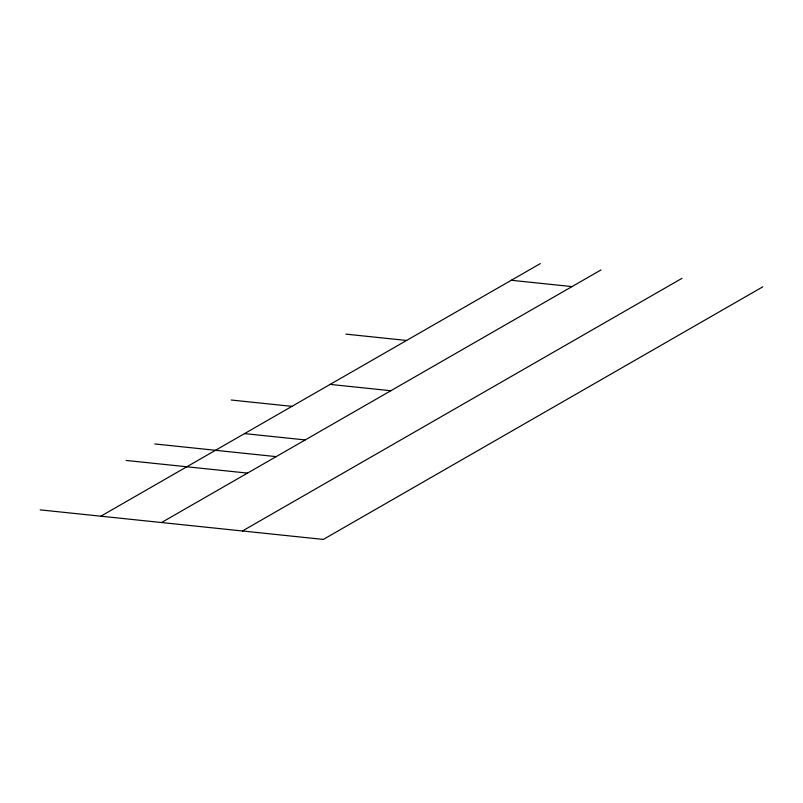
<?xml version="1.0" encoding="UTF-8"?>
<svg xmlns="http://www.w3.org/2000/svg" width="803" height="803" viewBox="0 0 803 803"><rect width="100%" height="100%" fill="white"/><g stroke="black" fill="none" stroke-linecap="round" stroke-linejoin="round"><path stroke-width="1.2" d="M100.827 516.199L540.359 263.575M161.513 522.532L601.035 269.908M242.416 530.984L681.938 278.36M762.85 286.801L323.328 539.425L40.15 509.865M511.31 280.267L571.987 286.601M345.902 334.128L406.589 340.462M330.143 384.396L390.83 390.73M231.244 400.024L291.931 406.358M244.534 433.6L305.22 439.934M154.808 443.959L276.172 456.626M126.141 460.44L247.505 473.108"/></g></svg>
